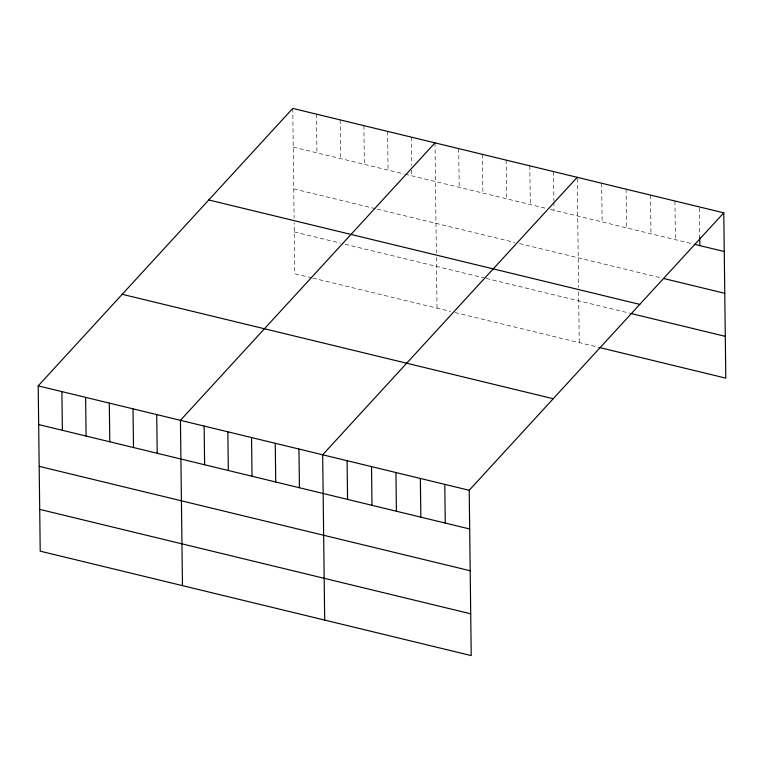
<?xml version="1.0" encoding="UTF-8"?>
<svg xmlns="http://www.w3.org/2000/svg" width="764" height="764" viewBox="0 0 764 764"><rect width="100%" height="100%" fill="white"/><g stroke="black" fill="none" stroke-linecap="round" stroke-linejoin="round"><path stroke-width="0.57" stroke-dasharray="3.82 2.86" d="M293.242 147.108L403.869 173.915M404.996 174.182L546.098 208.371M550.615 209.46L693.168 244.002M293.748 188.889L376.155 208.849M377.282 209.126L515.003 242.494M519.52 243.582L661.481 277.981M294.283 231.931L340.563 243.153M345.08 244.241L483.927 277.876M486.181 278.43L629.813 313.221M311.722 277.819L294.789 273.713L294.169 222.878M312.848 278.086L450.569 311.454M455.086 312.552L599.243 347.477M699.375 208.085L699.729 237.403M674.937 200.999L675.405 239.695M650.508 195.078L650.985 233.774M626.088 189.166L626.556 227.863M601.66 183.245L602.137 221.942M577.25 178.499L578.577 287.254M578.635 291.791L579.255 342.635M553.528 171.585L553.89 200.903M553.9 202.078L554.005 210.281M529.824 165.845L530.302 204.542M506.121 160.096L506.589 198.793M482.418 154.357L482.886 193.053M458.706 148.617L459.183 187.314M435.002 142.868L436.349 252.798M436.406 257.334L437.027 308.169M411.299 137.128L411.643 165.272M411.7 169.961L411.767 175.825M387.596 131.379L388.064 170.085M363.884 125.64L364.361 164.336M340.181 119.9L340.658 158.597M316.477 114.151L316.945 152.857M292.774 108.412L294.111 218.342"/><path stroke-width="1.15" d="M723.785 212.831L469.211 490.287L471.226 655.588L40.215 551.169L38.2 385.868L292.774 108.412L723.785 212.831L725.8 378.132L599.243 347.477M435.002 142.868L180.438 420.324L182.453 585.625M577.24 177.324L322.666 454.781L324.69 620.081M694.275 244.27L724.253 251.528M663.706 278.516L724.759 293.309M208.763 199.967L639.774 304.387M630.921 313.498L725.294 336.351M122.211 294.302L553.222 398.722M38.2 385.868L469.211 490.287M38.677 424.564L469.688 528.984M39.184 466.346L470.194 570.765M39.709 509.387L470.719 613.807M699.729 237.403L699.834 245.616M444.791 484.366L445.259 523.063M420.362 478.455L420.84 517.152M395.943 472.534L396.411 511.231M371.514 466.613L371.992 505.319M347.095 460.702L347.563 499.398M298.963 449.041L299.431 487.738M275.26 443.292L275.728 481.998M251.547 437.552L252.024 476.249M227.844 431.813L228.321 470.509M204.141 426.064L204.609 464.76M156.725 414.585L157.203 453.281M133.022 408.836L133.499 447.532M109.319 403.096L109.787 441.793M85.616 397.347L86.084 436.053M61.903 391.607L62.381 430.304"/></g></svg>
